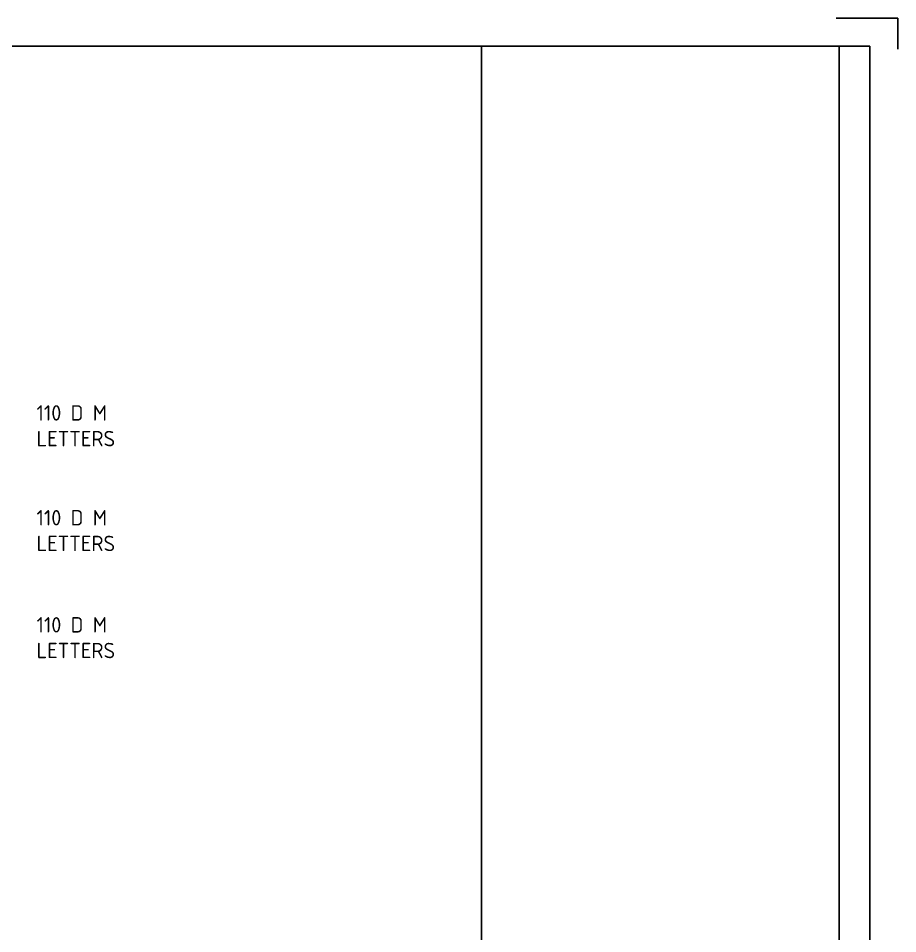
# Model space of a CAD drawing. Extents: x 0 to 420, y 0 to 297.
# Drawn here: x 277.4 to 420, y 148.5 to 297 of the extents above; entities that cross this region are included whole.
import ezdxf
from ezdxf.enums import TextEntityAlignment as Align

# ---------------------------------------------------------------- set-up
doc = ezdxf.new("R2010")
doc.units = 0
doc.layers.get('0').update_dxf_attribs({"linetype": 'CONTINUOUS'})
for name, color, linetype in [('COMMENTS', 4, 'CONTINUOUS'), ('L35', 3, 'CONTINUOUS'), ('TBLK18', 4, 'CONTINUOUS'), ('TBLK25', 1, 'CONTINUOUS'), ('TBLK35', 3, 'CONTINUOUS'), ('TBLK50', 7, 'CONTINUOUS')]:
    doc.layers.add(name, color=color, linetype=linetype)
doc.styles.add('ISO', font='iso3098b.shx')

# ---------------------------------------------------------------- blocks, each defined once
blk = doc.blocks.new('A3BBLK')
at = {"layer": 'TBLK25'}
for q in [(410, 297), (420, 292)]:
    blk.add_line((420, 297), q, dxfattribs=at)
at = {"layer": 'TBLK50'}
for p, q in [((415.5, 292.5), (13, 292.5)), ((352.5, 4.5), (352.5, 292.5)), ((415.5, 4.5), (415.5, 292.5))]:
    blk.add_line(p, q, dxfattribs=at)
blk = doc.blocks.new('a3_in_vtblk std dwg')
at = {"layer": 'TBLK35'}
blk.add_line((410.5, 37), (410.5, 292.5), dxfattribs=at)
blk.add_blockref('A3BBLK', (0, 0))
at = {"layer": 'TBLK18', "style": 'ISO'}
blk.add_attdef('MR_DIRECTORATE', text='', height=1.5, dxfattribs=at).set_placement((381.5, 68.12), align=Align.CENTER)
for tag, p in [('STREET_NAME', (355.51, 62.1)), ('SUBURB_POSTCODE', (388.49, 62.1)), ('TELEPHONE_NO.', (368.31, 59.84)), ('FAX_NO.', (393.56, 59.84))]:
    blk.add_attdef(tag, p, '', height=1.5, dxfattribs=at)
at = {"layer": 'TBLK25', "style": 'ISO'}
for tag, height, p in [('MR_BRANCH', 2, (381.5, 65.2)), ('ROAD_SECTION', 1.75, (384.5, 29.16)), ('SLK', 1.75, (384.5, 26.11)), ('CHAINAGE', 1.75, (384.5, 19.21))]:
    blk.add_attdef(tag, text='', height=height, dxfattribs=at).set_placement(p, align=Align.CENTER)
for tag, p, height in [('FILE_NUMBER', (371.77, 54.24), 2.5), ('DESIGNED_/_DRAWN', (371.77, 49.49), 2), ('VERIFIED', (371.77, 44.49), 2), ('APPROVED', (371.77, 39.49), 2), ('LOCAL_AUTHORITY', (370.48, 16.73), 1.25)]:
    blk.add_attdef(tag, p, '', height=height, dxfattribs=at)
at = {"layer": 'TBLK35', "style": 'ISO', "width": 0.9}
for tag, p in [('ROAD_PROJECT&NUMBER', (384.5, 32.23)), ('DRAWING_DESCRIPTION', (384.5, 22.29))]:
    blk.add_attdef(tag, text='', height=2.5, dxfattribs=at).set_placement(p, align=Align.CENTER)
at = {"layer": 'TBLK50', "style": 'ISO'}
blk.add_attdef('MRWA_DRG_NUMBER', (356.29, 6.08), '', height=5, dxfattribs=at)
blk = doc.blocks.new('blk10des')
at = {"layer": 'COMMENTS', "style": 'ISO'}
for s, p in [('110 D M', (0, 0)), ('LETTERS', (0, -4.17))]:
    blk.add_text(s, height=2.5, dxfattribs=at).set_placement(p)
blk = doc.blocks.new('blk9des')
at = {"layer": 'COMMENTS', "style": 'ISO'}
for s, p in [('110 D M', (0, 0)), ('LETTERS', (0, -4.17))]:
    blk.add_text(s, height=2.5, dxfattribs=at).set_placement(p)
blk = doc.blocks.new('blk8des')
at = {"layer": 'COMMENTS', "style": 'ISO'}
for s, p in [('110 D M', (0, 0)), ('LETTERS', (0, -4.17))]:
    blk.add_text(s, height=2.5, dxfattribs=at).set_placement(p)

msp = doc.modelspace()

# ---------------------------------------------------------------- block references
msp.add_blockref('a3_in_vtblk std dwg', (0, 0))
at = {"layer": 'L35'}
for name, p in [('blk8des', (280.311081, 231.731677)), ('blk9des', (280.311081, 214.731678)), ('blk10des', (280.311081, 197.359488))]:
    msp.add_blockref(name, p, dxfattribs=at)

doc.saveas('drawing.dxf')
